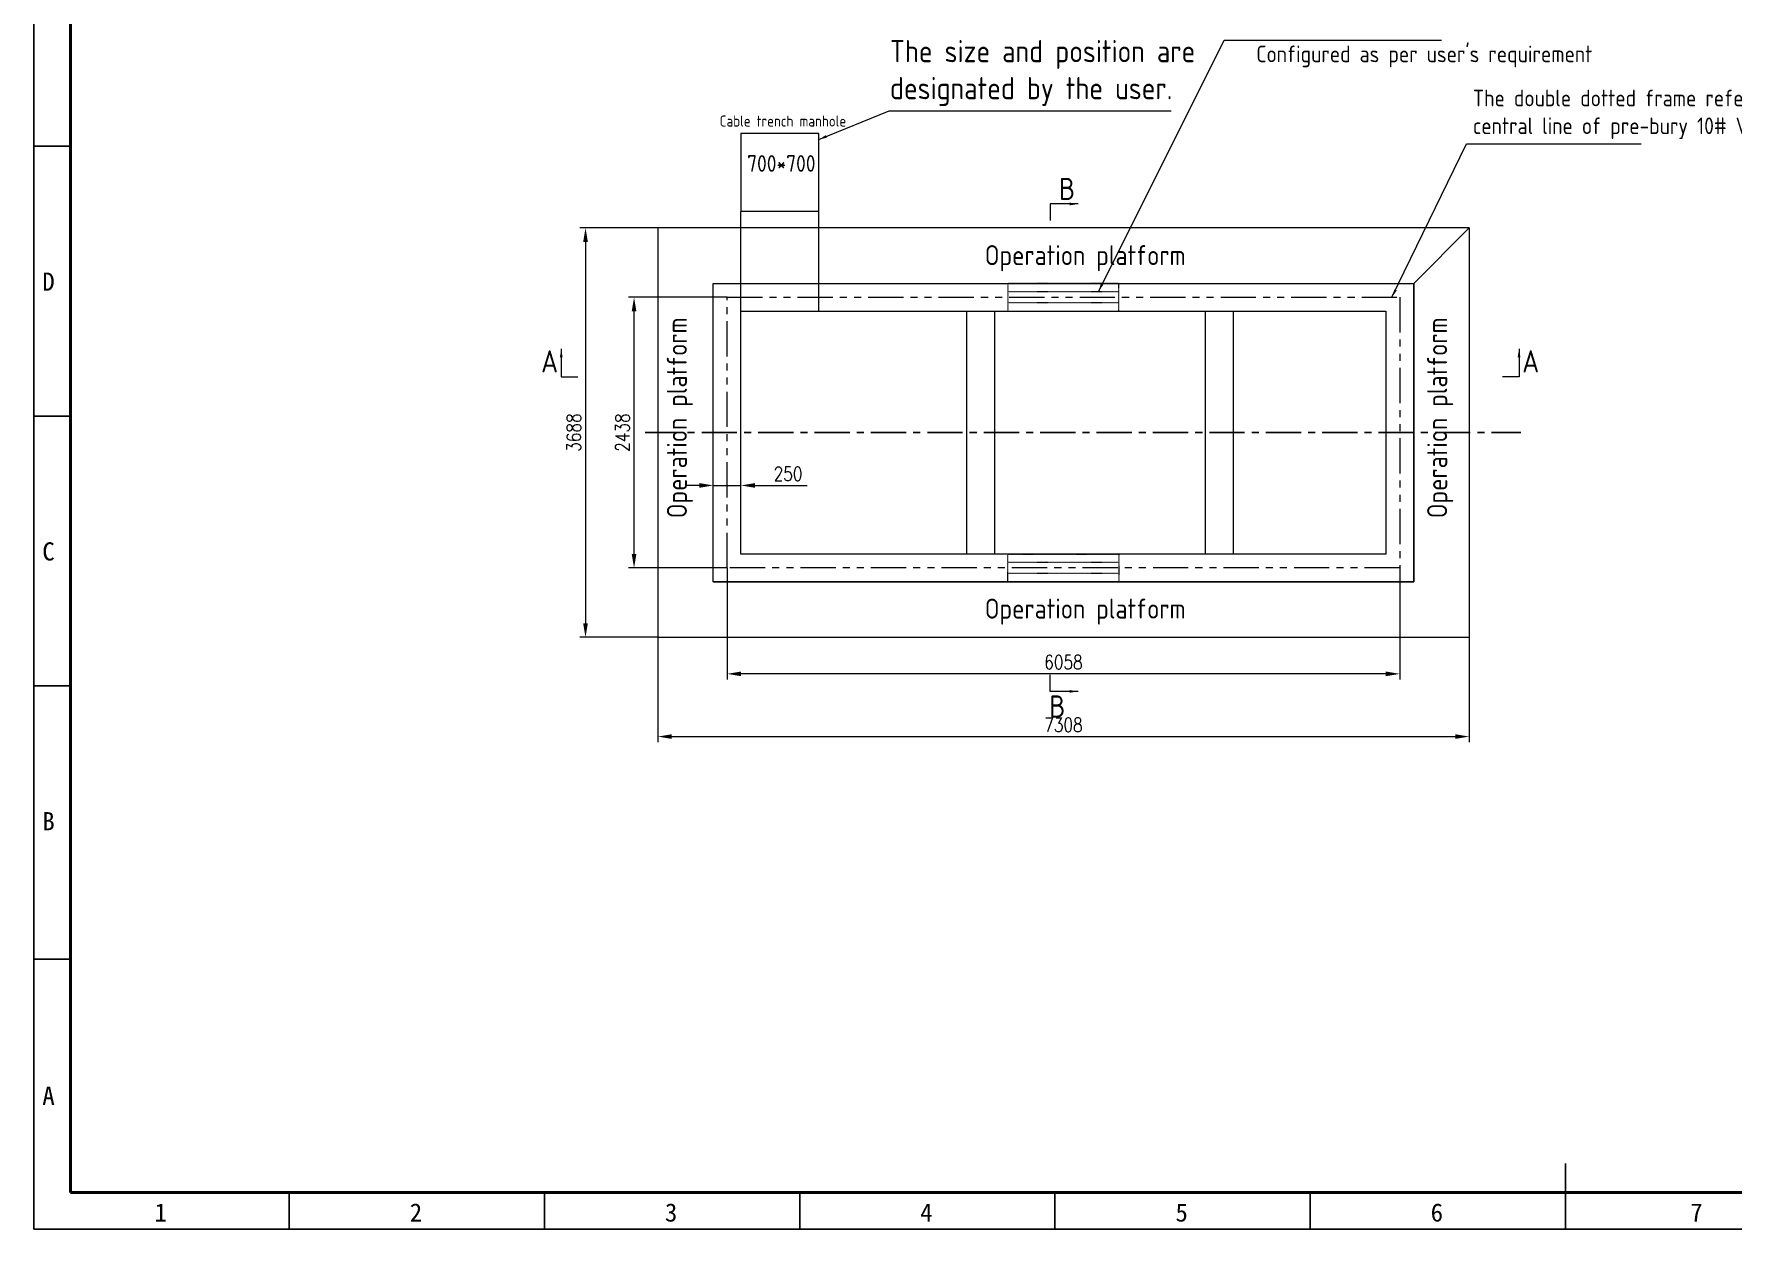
# Model space of a CAD drawing. Header units: millimetres. Extents: x 0 to 87554, y -20854 to 20404.
# Drawn here: x 59971 to 75263, y -20854 to -10091 of the extents above; entities that cross this region are included whole.
import ezdxf

# ---------------------------------------------------------------- set-up
doc = ezdxf.new("R2010")
doc.units = ezdxf.units.MM
for name, pattern in [('ACAD_ISO03W100', [30, 12, -18]), ('CENTER', [50.8, 31.75, -6.35, 6.35, -6.35]), ('DASHED', [0.75, 0.5, -0.25]), ('PHANTOM', [63.5, 31.75, -6.35, 6.35, -6.35, 6.35, -6.35])]:
    doc.linetypes.add(name, pattern=pattern)
doc.layers.get('0').update_dxf_attribs({"lineweight": 15})
doc.layers.get('Defpoints').update_dxf_attribs({"lineweight": 15})
doc.layers.add('2', color=4, linetype='CENTER')
doc.layers.add('FORM', color=7, linetype='Continuous')
doc.styles.add('GB', font='gbenor.shx', dxfattribs={"bigfont": 'gbcbig.shx'})
doc.styles.add('KEHUA', font='STFANGSO.TTF')
doc.styles.get("Standard").update_dxf_attribs({"font": 'isocp.shx', "width": 0.707, "bigfont": 'hztxt.shx'})
doc.styles.add('TH_GBDIM', font='romans.shx', dxfattribs={"width": 0.8, "bigfont": 'gbcbig.shx'})
doc.dimstyles.new('1TH_GBDIM', dxfattribs={"dimscale": 42, "dimtxt": 3, "dimasz": 3, "dimexe": 1.2, "dimexo": 0, "dimgap": 1, "dimtad": 1, "dimdec": 1, "dimlfac": -1.5, "dimdsep": 46, "dimtxsty": 'TH_GBDIM', "dimcen": 2.5, "dimclrd": 130, "dimclre": 130, "dimclrt": 3, "dimadec": 0, "dimazin": 2, "dimtfac": 0.714286, "dimtdec": 1, "dimtmove": 0, "dimatfit": 3, "dimfxl": 1, "dimtolj": 1, "dimtzin": 0, "dimlwd": -1, "dimlwe": -1, "dimarcsym": 0})
doc.dimstyles.new('DJ', dxfattribs={"dimtxt": 75, "dimasz": 75, "dimexe": 20, "dimexo": 0, "dimgap": 20, "dimtad": 1, "dimdec": 1, "dimtxsty": 'Standard', "dimcen": 10, "dimclrd": 95, "dimclre": 95, "dimclrt": 95, "dimadec": 0, "dimazin": 0, "dimtfac": 1, "dimtdec": 1, "dimtmove": 1, "dimatfit": 3, "dimfxl": 1, "dimlwd": 13, "dimlwe": 15, "dimarcsym": 0})

# ---------------------------------------------------------------- blocks, each defined once
blk = doc.blocks.new('WET5Y56YRFTWEDFWRW536T4TE4RWEFWE')
at = {"layer": 'FORM', "color": 4}
for p, q in [((150621, -46248), (150949, -46248)), ((150621, -48678), (150949, -48678)), ((150621, -51108), (150949, -51108)), ((150621, -53570), (150949, -53570)), ((164412, -56000), (164412, -55409)), ((152919, -56000), (152919, -55672)), ((155218, -56000), (155218, -55672)), ((157517, -56000), (157517, -55672)), ((159815, -56000), (159815, -55672)), ((162114, -56000), (162114, -55672))]:
    blk.add_line(p, q, dxfattribs=at)
at = {"layer": 'FORM', "color": 6}
blk.add_lwpolyline([(150621, -36495), (178204, -36495), (178204, -56000), (150621, -56000)], close=True, dxfattribs=at)
at = {"layer": 'FORM', "color": 8, "lineweight": 40}
blk.add_lwpolyline([(150949, -55672), (177875, -55672), (177875, -36823), (150949, -36823)], close=True, dxfattribs=at)
at = {"layer": 'FORM', "color": 4, "style": 'KEHUA'}
for s, height, p in [('D', 164, (150696, -47549)), ('C', 164, (150696, -49979)), ('B', 164, (150696, -52409)), ('A  ', 164.2, (150696, -54882)), ('1', 164, (151706, -55933)), ('2', 164, (154005, -55933)), ('3', 164, (156303, -55933)), ('4', 164, (158602, -55933)), ('5', 164, (160901, -55933)), ('6', 164, (163199, -55933)), ('7', 164, (165537, -55933))]:
    blk.add_text(s, height=height, dxfattribs=at).set_placement(p)
blk = doc.blocks.new('*D243')
at = {"color": 130}
for p, q in [((65588, -11837), (64888, -11837)), ((64938, -11963), (64938, -15399)), ((65588, -15525), (64888, -15525))]:
    blk.add_line(p, q, dxfattribs=at)
at = {"color": 130, "lineweight": -3}
for points in [[(64917, -11963), (64959, -11963), (64938, -11837)], [(64917, -15399), (64959, -15399), (64938, -15525)]]:
    blk.add_solid(points, dxfattribs=at)
at = {"layer": 'Defpoints', "color": 0, "lineweight": -3}
for p in [(65588, -11837), (64938, -15525), (65588, -15525)]:
    blk.add_point(p, dxfattribs=at)
at = {"color": 3, "insert": (64833, -13681), "char_height": 126, "attachment_point": 5, "rotation": 90, "style": 'TH_GBDIM'}
blk.add_mtext('\\A1;3688', dxfattribs=at)
blk = doc.blocks.new('*D244')
at = {"color": 130}
for p, q in [((65588, -15525), (65588, -16470)), ((72896, -15525), (72896, -16470)), ((65714, -16419), (72770, -16419))]:
    blk.add_line(p, q, dxfattribs=at)
at = {"color": 130, "lineweight": -3}
for points in [[(65714, -16398), (65714, -16440), (65588, -16419)], [(72770, -16398), (72770, -16440), (72896, -16419)]]:
    blk.add_solid(points, dxfattribs=at)
at = {"layer": 'Defpoints', "color": 0, "lineweight": -3}
for p in [(65588, -15525), (72896, -15525), (72896, -16419)]:
    blk.add_point(p, dxfattribs=at)
at = {"color": 3, "insert": (69242, -16314), "char_height": 126, "attachment_point": 5, "style": 'TH_GBDIM'}
blk.add_mtext('\\A1;7308', dxfattribs=at)
blk = doc.blocks.new('*D250')
at = {"color": 130}
for p, q in [((66213, -14900), (66213, -15904)), ((72271, -14900), (72271, -15904)), ((72145, -15854), (66339, -15854))]:
    blk.add_line(p, q, dxfattribs=at)
at = {"color": 130, "lineweight": -3}
for points in [[(66339, -15833), (66339, -15875), (66213, -15854)], [(72145, -15833), (72145, -15875), (72271, -15854)]]:
    blk.add_solid(points, dxfattribs=at)
at = {"layer": 'Defpoints', "color": 0, "lineweight": -3}
for p in [(66213, -14900), (72271, -14900), (66213, -15854)]:
    blk.add_point(p, dxfattribs=at)
at = {"color": 3, "insert": (69242, -15749), "char_height": 126, "attachment_point": 5, "style": 'TH_GBDIM'}
blk.add_mtext('\\A1;6058', dxfattribs=at)
blk = doc.blocks.new('*D245')
at = {"color": 130}
for p, q in [((66213, -12462), (65324, -12462)), ((65375, -14774), (65375, -12588)), ((66213, -14900), (65324, -14900))]:
    blk.add_line(p, q, dxfattribs=at)
at = {"color": 130, "lineweight": -3}
for points in [[(65354, -12588), (65396, -12588), (65375, -12462)], [(65354, -14774), (65396, -14774), (65375, -14900)]]:
    blk.add_solid(points, dxfattribs=at)
at = {"layer": 'Defpoints', "color": 0, "lineweight": -3}
for p in [(65375, -12462), (66213, -12462), (66213, -14900)]:
    blk.add_point(p, dxfattribs=at)
at = {"color": 3, "insert": (65270, -13681), "char_height": 126, "attachment_point": 5, "rotation": 90, "style": 'TH_GBDIM'}
blk.add_mtext('\\A1;2438', dxfattribs=at)
blk = doc.blocks.new('*D246')
at = {"color": 130}
for p, q in [((65962, -14157), (65836, -14157)), ((66088, -14291), (66088, -14107)), ((66088, -14157), (66338, -14157)), ((66338, -14291), (66338, -14107)), ((66464, -14157), (66933, -14157))]:
    blk.add_line(p, q, dxfattribs=at)
at = {"color": 130, "lineweight": -3}
for points in [[(65962, -14136), (65962, -14178), (66088, -14157)], [(66464, -14136), (66464, -14178), (66338, -14157)]]:
    blk.add_solid(points, dxfattribs=at)
at = {"layer": 'Defpoints', "color": 0, "lineweight": -3}
for p in [(66338, -14157), (66088, -14291), (66338, -14291)]:
    blk.add_point(p, dxfattribs=at)
at = {"color": 3, "insert": (66762, -14052), "char_height": 126, "attachment_point": 5, "style": 'TH_GBDIM'}
blk.add_mtext('\\A1;250', dxfattribs=at)

msp = doc.modelspace()

# ---------------------------------------------------------------- linework, layer by layer
at = {"color": 2, "linetype": 'DASHED', "ltscale": 10}
for p, q in [((66338.212, -12587.172), (66338.212, -11687.957)), ((67038.212, -12587.172), (67038.212, -11687.957))]:
    msp.add_line(p, q, dxfattribs=at)
for p, q in [((65588.212, -11837.172), (65588.212, -15525.172)), ((72896.212, -11837.172), (65588.212, -11837.172)), ((72396.212, -12337.172), (72896.212, -11837.172)), ((72896.212, -11837.172), (72896.212, -15525.172)), ((66088.212, -15025.172), (66088.212, -12337.172)), ((66088.212, -12337.172), (72396.212, -12337.172)), ((72396.212, -15025.172), (72396.212, -12337.172)), ((66088.212, -15025.172), (72396.212, -15025.172)), ((72896.212, -15525.172), (65588.212, -15525.172))]:
    msp.add_line(p, q)
at = {"color": 2, "linetype": 'ACAD_ISO03W100', "ltscale": 0.03}
for p, q in [((69742.233, -12412.172), (68742.191, -12412.172)), ((69742.233, -12512.172), (68742.191, -12512.172)), ((69742.233, -14850.172), (68742.191, -14850.172)), ((69742.233, -14950.172), (68742.191, -14950.172))]:
    msp.add_line(p, q, dxfattribs=at)
at = {"color": 6}
for p, q in [((68371.212, -14775.172), (68371.212, -12587.172)), ((68621.212, -12587.172), (68621.212, -14775.172)), ((70521.212, -14775.172), (70521.212, -12587.172)), ((70771.212, -12587.172), (70771.212, -14775.172))]:
    msp.add_line(p, q, dxfattribs=at)
for points in [[(66338.212, -11687.957), (67038.212, -11687.957), (67038.212, -10987.957), (66338.212, -10987.957)], [(72396.212, -15025.172), (66088.212, -15025.172), (66088.212, -12337.172), (72396.212, -12337.172)], [(72146.212, -14775.172), (66338.212, -14775.172), (66338.212, -12587.172), (72146.212, -12587.172)]]:
    msp.add_lwpolyline(points, close=True)
at = {"color": 2, "linetype": 'ACAD_ISO03W100', "ltscale": 0.03}
for points in [[(69742.233, -12337.172), (68742.191, -12337.172), (68742.191, -12587.172), (69742.233, -12587.172)], [(69742.233, -15025.172), (68742.191, -15025.172), (68742.191, -14775.172), (69742.233, -14775.172)]]:
    msp.add_lwpolyline(points, close=True, dxfattribs=at)
at = {"color": 6, "linetype": 'PHANTOM', "lineweight": 13, "ltscale": 10}
msp.add_lwpolyline([(72271.212, -14900.172), (66213.212, -14900.172), (66213.212, -12462.172), (72271.212, -12462.172)], close=True, dxfattribs=at)
at = {"layer": '2', "color": 1, "ltscale": 10}
msp.add_line((65476.408, -13681.172), (73360.844, -13681.172), dxfattribs=at)

# ---------------------------------------------------------------- block references
at = {"lineweight": -3}
msp.add_blockref('WET5Y56YRFTWEDFWRW536T4TE4RWEFWE', (-90649.85, 35145.742), dxfattribs=at)

# ---------------------------------------------------------------- texts
at = {"color": 34, "lineweight": 15, "attachment_point": 7, "style": 'GB'}
for s, insert, char_height, width in [('The size and position are designated by the user.', (67679.898, -10739.197), 200, 3012.78643), ('The double dotted frame refers to the central line of pre-bury 10# V-shaped steel', (72929.361, -11038.025), 150, 3750.56491)]:
    msp.add_mtext(s, dxfattribs=dict(at, insert=insert, char_height=char_height, width=width))
at = {"color": 34, "lineweight": 15, "style": 'GB'}
for s, insert, char_height, attachment_point in [("Configured as per user's requirement", (70978.85, -10390.949), 150, 7), ('Cable trench manhole', (66146.303, -10924.815), 100, 7), ('700*700', (66393.425, -11331.881), 150, 7), ('B', (69202.136, -11586.431), 200, 7), ('Operation platform', (68533.881, -12227.216), 180, 7), ('A', (64537.95, -13139.494), 200, 7), ('A', (73526.519, -13139.494), 200, 9), ('Operation platform', (68533.881, -15410.76), 180, 7), ('B', (69259.377, -16047.629), 200, 3)]:
    msp.add_mtext(s, dxfattribs=dict(at, insert=insert, char_height=char_height, attachment_point=attachment_point))
at = {"color": 34, "lineweight": 15, "char_height": 180, "attachment_point": 7, "rotation": 90, "style": 'GB'}
for insert in [(65905.469, -14451.872), (72752.041, -14451.872)]:
    msp.add_mtext('Operation platform', dxfattribs=dict(at, insert=insert))

# ---------------------------------------------------------------- dimensions: what is measured, and where the dimension line sits
for base, p1, p2, angle, picture, middle in [((64938.39, -15525.172), (65588.212, -11837.172), (65588.212, -15525.172), 90, '*D243', (64833.39, -13681.172)), ((65374.719, -12462.172), (66213.212, -14900.172), (66213.212, -12462.172), 90, '*D245', (65269.719, -13681.172)), ((66213.212, -15853.808), (72271.212, -14900.172), (66213.212, -14900.172), 180, '*D250', (69242.212, -15748.808)), ((72896.212, -16419.307), (65588.212, -15525.172), (72896.212, -15525.172), 180, '*D244', (69242.212, -16314.307))]:
    dim = msp.add_linear_dim(base=base, p1=p1, p2=p2, angle=angle, dimstyle='1TH_GBDIM')
    dim.commit()
    dim.dimension.update_dxf_attribs({"geometry": picture, "text_midpoint": middle})
dim = msp.add_linear_dim(base=(66338.212, -14156.982), p1=(66088.212, -14291.3), p2=(66338.212, -14291.3), dimstyle='1TH_GBDIM')
dim.commit()
dim.dimension.update_dxf_attribs({"geometry": '*D246', "text_midpoint": (66761.812, -14051.982)})

# ---------------------------------------------------------------- leaders
at = {"color": 4, "lineweight": 13}
for points in [[(69556.336, -12412.172), (70689.655, -10146.595), (72645.702, -10146.595)], [(67038.212, -11041.45), (67673.522, -10782.665), (70211.563, -10782.665)], [(72200.439, -12462.172), (72872.027, -11079.172), (74443.341, -11079.172)], [(69373.321, -11621.918), (69123.321, -11621.918), (69123.321, -11771.918)], [(64719.468, -12927.862), (64719.468, -13177.862), (64869.468, -13177.862)], [(73345.002, -12927.862), (73345.002, -13177.862), (73195.002, -13177.862)], [(69373.321, -16012.142), (69123.321, -16012.142), (69123.321, -15862.142)]]:
    msp.add_leader(points, dimstyle='DJ', override={"dimgap": 20, "dimtad": 0}, dxfattribs=at)

doc.saveas('drawing.dxf')
